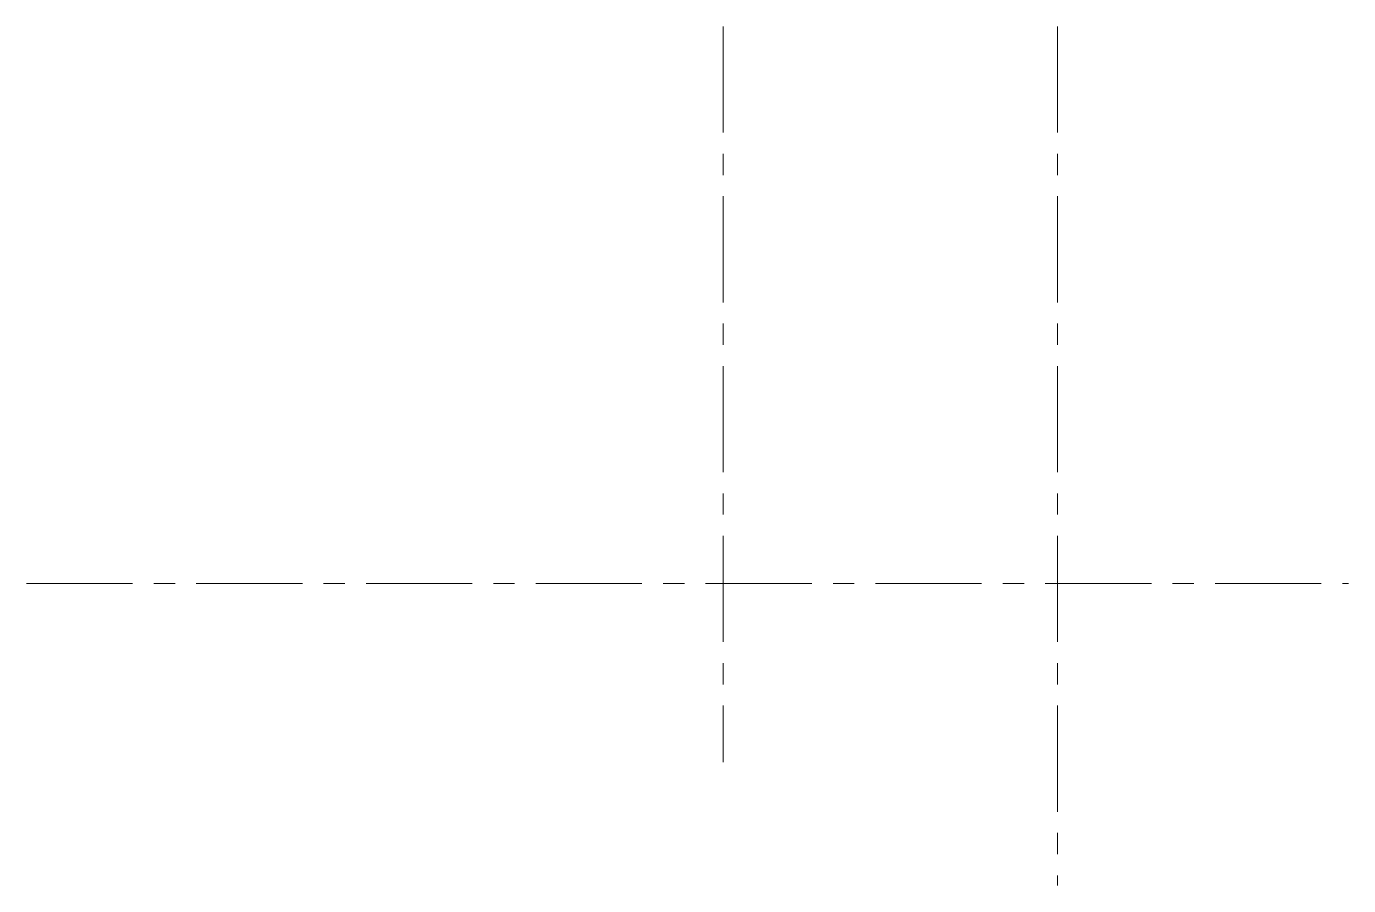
# Model space of a CAD drawing. Header units: millimetres. Extents: x 25.8 to 124.7, y 67.7 to 131.9.
import ezdxf

# ---------------------------------------------------------------- set-up
doc = ezdxf.new("R2010")
doc.units = ezdxf.units.MM
doc.header["$LTSCALE"] = 0.25
doc.linetypes.add('CENTER', pattern=[50.8, 31.75, -6.35, 6.35, -6.35])
doc.layers.add('center', color=1, linetype='CENTER', lineweight=15)

msp = doc.modelspace()

# ---------------------------------------------------------------- linework, layer by layer
at = {"layer": 'center'}
for p, q in [((77.894, 131.916), (77.894, 76.895)), ((102.894, 131.916), (102.894, 67.659)), ((25.774, 90.257), (124.657, 90.257))]:
    msp.add_line(p, q, dxfattribs=at)
for points in [[(102.894, 131.916), (102.894, 67.659)], [(25.774, 90.257), (124.657, 90.257)]]:
    msp.add_lwpolyline(points, dxfattribs=at)

doc.saveas('drawing.dxf')
